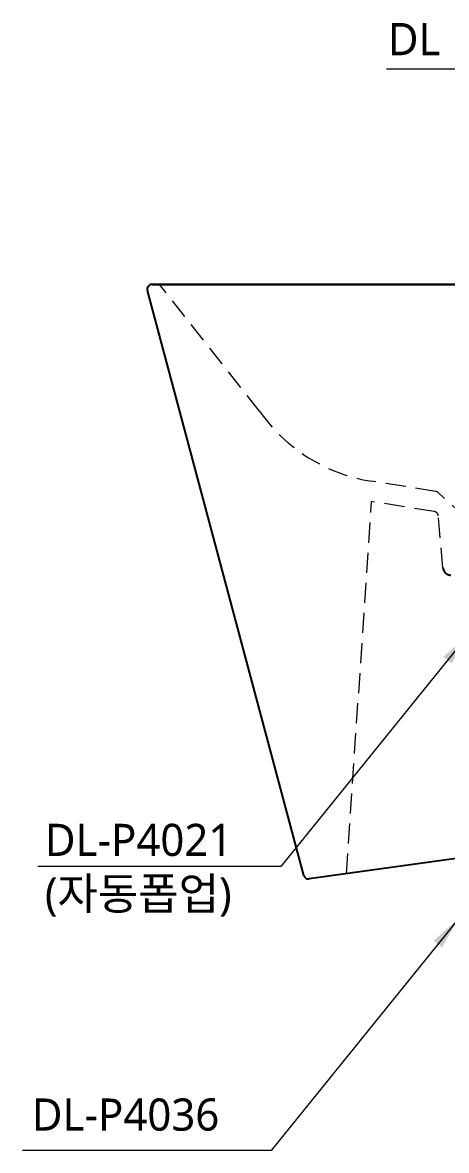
# Model space of a CAD drawing. Header units: inches. Extents: x 2601 to 5701, y -10811 to -8711.
# Drawn here: x 4112 to 4375, y -10447 to -9745 of the extents above; entities that cross this region are included whole.
import ezdxf

# ---------------------------------------------------------------- set-up
doc = ezdxf.new("R2010")
doc.units = ezdxf.units.IN
doc.header["$LTSCALE"] = 50
doc.header["$MEASUREMENT"] = 0
doc.linetypes.add('HIDDEN', pattern=[0.375, 0.25, -0.125])
doc.layers.add('22', color=7, linetype='Continuous', true_color=0xffffff)
doc.styles.get("Standard").update_dxf_attribs({"font": 'NanumGothic.ttf'})
doc.dimstyles.get("Standard").update_dxf_attribs({"dimtxt": 20, "dimasz": 20, "dimexe": 5, "dimexo": 1.5, "dimgap": 10, "dimtad": 0, "dimtoh": 1, "dimdec": 0, "dimzin": 0, "dimdsep": 46, "dimtxsty": 'Standard', "dimcen": 0, "dimclrd": 3, "dimclre": 3, "dimclrt": 2, "dimadec": 0, "dimazin": 3, "dimtfac": 1, "dimtdec": 0, "dimtofl": 0, "dimtmove": 0, "dimatfit": 3, "dimfxl": 1, "dimtolj": 1, "dimtzin": 0, "dimlwd": 0, "dimlwe": 25, "dimarcsym": 0})

msp = doc.modelspace()

# ---------------------------------------------------------------- linework, layer by layer
at = {"color": 7}
for p, q in [((4286.82, -10275.56), (4189.68, -9911.9)), ((4648.71, -9908.14), (4195.94, -9908.14)), ((4646.12, -10228.5), (4290.14, -10277.77))]:
    msp.add_line(p, q, dxfattribs=at)
at = {"color": 7, "linetype": 'HIDDEN', "lineweight": 0}
for p, q in [((4259.43, -9987.06), (4197.21, -9908.14)), ((4368.71, -10036.84), (4329.02, -10030.55)), ((4388.21, -10053.9), (4370.25, -10037.58)), ((4313.45, -10274.55), (4328.93, -10043.2)), ((4367.91, -10049.37), (4328.93, -10043.2)), ((4373.3, -10084.35), (4370.43, -10052.07))]:
    msp.add_line(p, q, dxfattribs=at)
at = {"color": 7}
for centre, start, end in [((4192.59, -9911.14), 90, 194.57258), ((4289.73, -10274.8), 194.57258, 277.88097)]:
    msp.add_arc(centre, 3, start, end, dxfattribs=at)
at = {"color": 7, "linetype": 'HIDDEN', "lineweight": 0}
for centre, radius, start, end in [((4345.44, -9926.85), 105, 214.99522, 261), ((4368.24, -10039.8), 3, 47.72631, 81), ((4367.44, -10052.33), 3, 5.07961, 81)]:
    msp.add_arc(centre, radius, start, end, dxfattribs=at)
at = {"color": 7, "linetype": 'HIDDEN'}
msp.add_arc((4378.28, -10083.9), 5, 185.07961, 270, dxfattribs=at)
at = {"layer": '22', "color": 0, "linetype": 'Continuous'}
msp.add_line((4195.94, -9908.14), (4192.59, -9908.14), dxfattribs=at)
msp.add_open_spline([(4192.59, -9908.14), (4194.06, -9908.14), (4198.6, -9908.14), (4208.57, -9908.14), (4218.86, -9908.14), (4225.96, -9908.14), (4229.53, -9908.14), (4233.1, -9908.14), (4244.99, -9908.14), (4265.21, -9908.14), (4322.27, -9908.14), (4401.71, -9908.14), (4471.54, -9908.14), (4503.39, -9908.14)], degree=3, knots=[0.2274671, 0.2274671, 0.2274671, 0.2274671, 0.2492065, 0.2837788, 0.3183511, 0.3269942, 0.3356373, 0.3442804, 0.3529235, 0.4220681, 0.4912128, 0.7677914, 1, 1, 1, 1], dxfattribs=at)

# ---------------------------------------------------------------- texts
at = {"color": 2, "char_height": 20, "attachment_point": 1}
for s, insert in [('DL L9210', (4339.14, -9745.69)), ('DL-P4021\\P(자동폽업)', (4126.03, -10243.53)), ('DL-P4036', (4117.95, -10414.29))]:
    msp.add_mtext_dynamic_manual_height_columns(s, width=154.6582, gutter_width=10, heights=[0], dxfattribs=dict(at, insert=insert))

# ---------------------------------------------------------------- leaders
for points in [[(4553.26, -9831.62), (4485.44, -9774.3), (4338.35, -9774.3)], [(4388.71, -10126.2), (4272.69, -10270.08), (4121.68, -10270.08)], [(4382.71, -10302.72), (4266.69, -10446.59), (4112.14, -10446.59)]]:
    msp.add_leader(points, dimstyle='Standard', override={"dimgap": 10, "dimtad": 0, "dimarcsym": 1})

doc.saveas('drawing.dxf')
